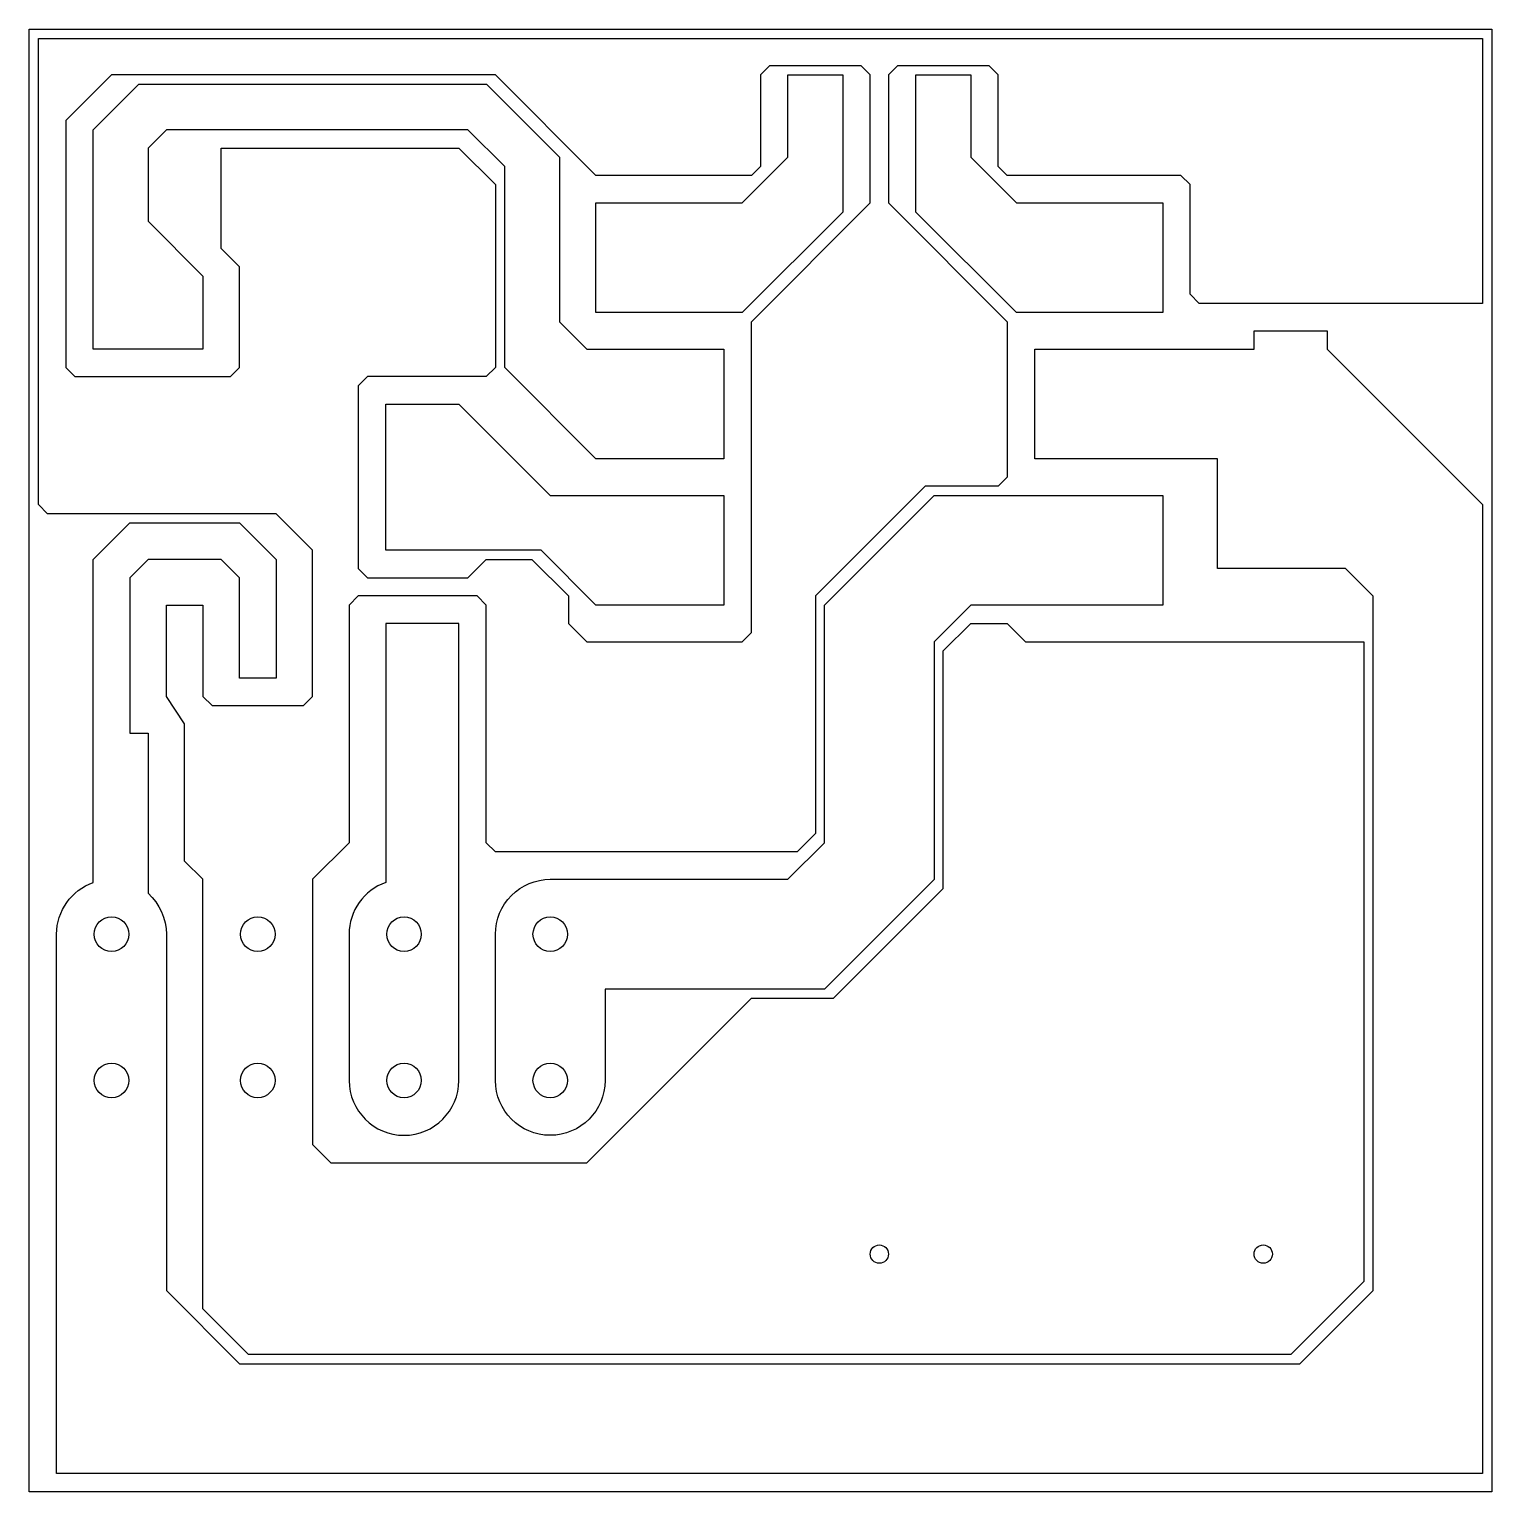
# Model space of a CAD drawing. Header units: millimetres. Extents: x 49.7 to 75.1, y 54 to 79.4.
import ezdxf

# ---------------------------------------------------------------- set-up
doc = ezdxf.new("R2010")
doc.units = ezdxf.units.MM

msp = doc.modelspace()

# ---------------------------------------------------------------- linework, layer by layer
for points in [[(49.704, 79.378), (75.104, 79.378), (75.104, 53.978), (49.704, 53.978)], [(50.022, 70.964), (49.863, 71.123), (49.863, 79.219), (74.945, 79.219), (74.945, 74.615), (70.024, 74.615), (69.865, 74.774), (69.865, 76.679), (69.707, 76.838), (66.69, 76.838), (66.532, 76.996), (66.532, 78.584), (66.373, 78.743), (64.785, 78.743), (64.627, 78.584), (64.627, 76.361), (66.69, 74.298), (66.69, 71.599), (66.532, 71.44), (65.262, 71.44), (63.357, 69.535), (63.357, 65.408), (63.039, 65.09), (57.8, 65.09), (57.642, 65.249), (57.642, 69.376), (57.483, 69.535), (55.419, 69.535), (55.26, 69.376), (55.26, 65.249), (54.625, 64.614), (54.625, 60.01), (54.943, 59.693), (59.388, 59.693), (62.245, 62.55), (63.674, 62.55), (65.579, 64.455), (65.579, 68.583), (66.055, 69.059), (66.69, 69.059), (67.008, 68.741), (72.882, 68.741), (72.882, 57.629), (71.612, 56.359), (53.514, 56.359), (52.72, 57.153), (52.72, 64.614), (52.403, 64.931), (52.403, 67.313), (52.085, 67.789), (52.085, 69.376), (52.72, 69.376), (52.72, 67.789), (52.879, 67.63), (54.467, 67.63), (54.625, 67.789), (54.625, 70.329), (53.99, 70.964)], [(50.339, 77.79), (50.339, 73.504), (50.498, 73.345), (53.197, 73.345), (53.355, 73.504), (53.355, 75.25), (53.038, 75.568), (53.038, 77.314), (57.165, 77.314), (57.8, 76.679), (57.8, 73.504), (57.642, 73.345), (55.578, 73.345), (55.419, 73.186), (55.419, 70.011), (55.578, 69.853), (57.324, 69.853), (57.642, 70.17), (58.435, 70.17), (59.07, 69.535), (59.07, 69.059), (59.388, 68.741), (62.087, 68.741), (62.245, 68.9), (62.245, 74.298), (64.309, 76.361), (64.309, 78.584), (64.15, 78.743), (62.563, 78.743), (62.404, 78.584), (62.404, 76.996), (62.245, 76.838), (59.547, 76.838), (57.8, 78.584), (51.133, 78.584)], [(63.833, 76.203), (62.087, 74.456), (59.547, 74.456), (59.547, 76.361), (62.087, 76.361), (62.88, 77.155), (62.88, 78.584), (63.833, 78.584)], [(69.389, 74.456), (66.849, 74.456), (65.103, 76.203), (65.103, 78.584), (66.055, 78.584), (66.055, 77.155), (66.849, 76.361), (69.389, 76.361)], [(50.815, 73.821), (50.815, 77.631), (51.608, 78.424), (57.643, 78.424), (58.912, 77.155), (58.912, 74.298), (59.388, 73.821), (61.769, 73.821), (61.769, 71.916), (59.547, 71.916), (57.961, 73.502), (57.961, 76.995), (57.324, 77.631), (52.085, 77.631), (51.768, 77.314), (51.768, 76.044), (52.72, 75.091), (52.72, 73.821), (52.085, 73.821)], [(58.594, 70.329), (55.895, 70.329), (55.895, 72.869), (57.165, 72.869), (58.753, 71.281), (61.769, 71.281), (61.769, 69.376), (59.547, 69.376)]]:
    msp.add_lwpolyline(points, close=True)
for points in [[(50.18, 54.295), (50.18, 63.661, -0.317837), (50.815, 64.559), (50.815, 70.17), (51.449, 70.804), (53.357, 70.804), (53.99, 70.17), (53.99, 68.106), (53.355, 68.106), (53.355, 69.853), (53.038, 70.17), (51.768, 70.17), (51.45, 69.853), (51.45, 67.154), (51.768, 67.154), (51.768, 64.371, -0.213422), (52.085, 63.661), (52.085, 57.47), (53.357, 56.199), (71.769, 56.199), (73.042, 57.472), (73.042, 69.534), (72.564, 70.011), (70.342, 70.011), (70.342, 71.916), (67.167, 71.916), (67.167, 73.821), (70.977, 73.821), (70.977, 74.139), (72.247, 74.139), (72.247, 73.821), (74.945, 71.123), (74.945, 54.295)], [(69.389, 69.376), (66.055, 69.376), (65.419, 68.74), (65.419, 64.612), (63.515, 62.709), (59.705, 62.709), (59.705, 61.121, -1), (57.8, 61.121), (57.8, 63.661, -0.414214), (58.753, 64.614), (62.88, 64.614), (63.517, 65.25), (63.517, 69.378), (65.42, 71.281), (69.389, 71.281)], [(55.895, 64.559, 0.317837), (55.26, 63.661), (55.26, 61.121, 1), (57.165, 61.121), (57.165, 69.059), (55.895, 69.059)]]:
    msp.add_lwpolyline(points, format="xyb", close=True)
for centre, radius in [((51.133, 63.661), 0.3), ((53.673, 63.661), 0.3), ((56.213, 63.661), 0.3), ((58.753, 63.661), 0.3), ((51.133, 61.121), 0.3), ((53.673, 61.121), 0.3), ((56.213, 61.121), 0.3), ((58.753, 61.121), 0.3), ((64.468, 58.105), 0.159), ((71.135, 58.105), 0.159)]:
    msp.add_circle(centre, radius)

doc.saveas('drawing.dxf')
